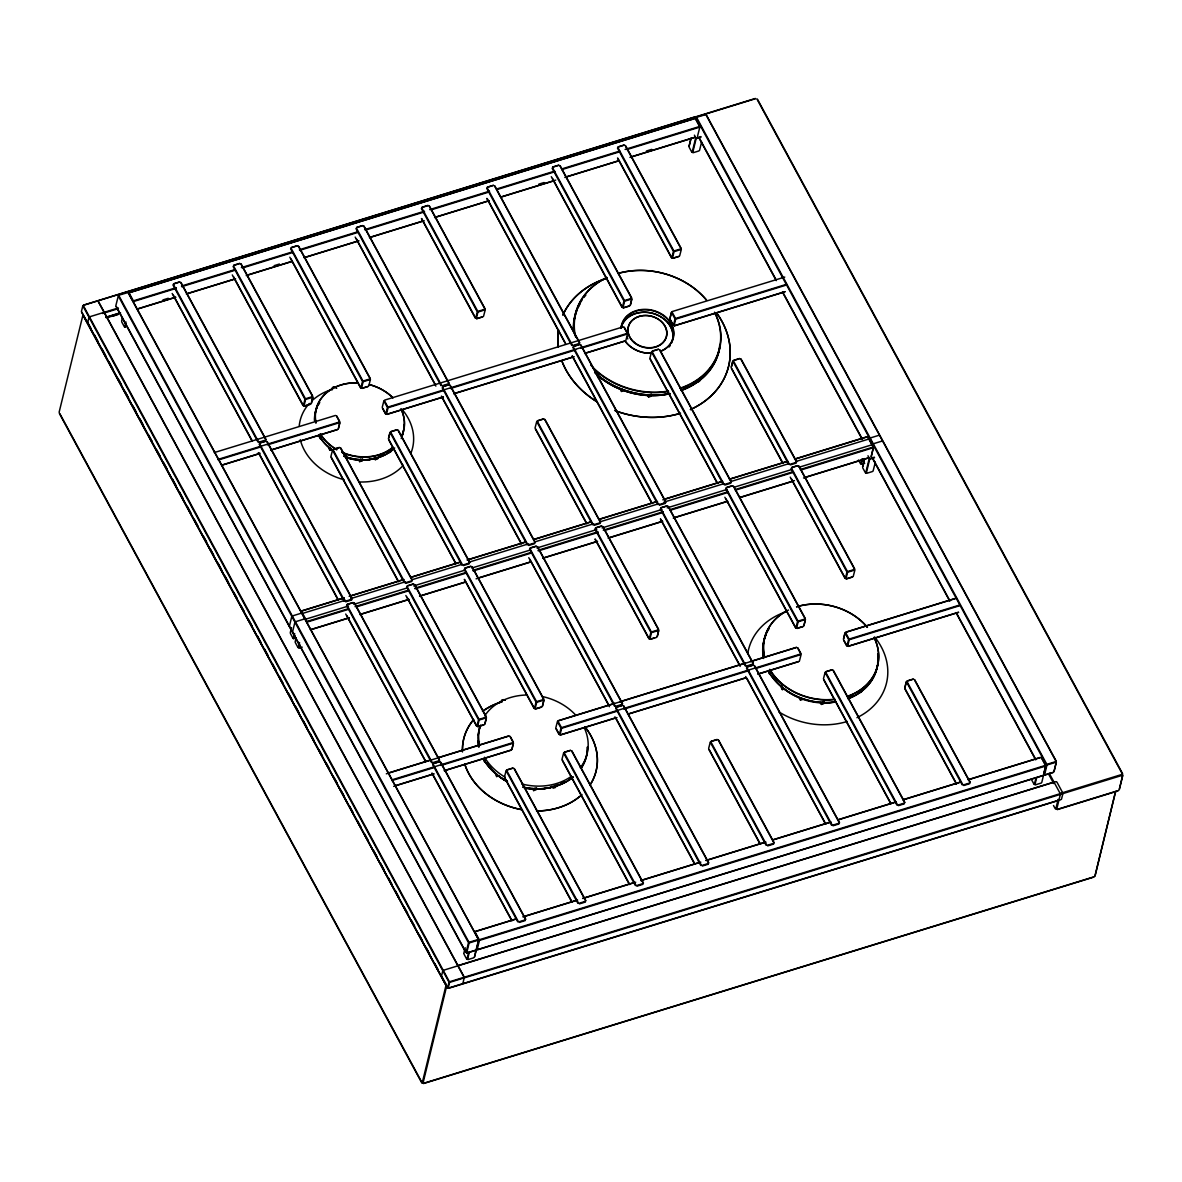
<?xml version="1.0" encoding="UTF-8"?>
<svg xmlns="http://www.w3.org/2000/svg" width="1182" height="1182" viewBox="0 0 1182 1182"><rect width="100%" height="100%" fill="white"/><g stroke="black" fill="none" stroke-linecap="round" stroke-linejoin="round"><path stroke-width="1.5" d="M81.425 311.487L82.888 305.606M59.1 412.311L82.991 314.84M87.616 322.908L88.901 317.618M115.851 305.591L118.377 295.663M121.583 321.194L122.411 317.81M124.775 327.074L126.016 321.992M125.336 327.296L126.164 323.912M304.867 399.575L303.39 405.692L233.534 276.677M304.01 405.928L305.503 399.812M311.206 403.712L312.698 397.595M311.442 403.21L312.92 397.093M319.79 434.651L319.273 436.808L320.366 438.847L320.898 436.69M332.275 449.618L329.926 450.342L330.443 448.2M289.413 626.179L291.718 616.753M330.886 456.488L332.6 449.854M338.229 429.066L339.722 422.949M338.451 428.564L339.943 422.447M290.255 632.725L291.496 627.642M292.53 631.942L294.835 622.53M293.431 638.605L294.673 633.522M293.993 638.827L294.82 635.428M295.145 641.782L296.18 637.94M362.401 381.86L360.909 387.977L291.067 258.961M298.337 647.662L299.578 642.58M361.544 388.213L363.037 382.096M298.898 647.869L299.726 644.486M346.06 457.626L346.592 455.469M368.725 385.997L370.454 379.378M362.519 458.749L361.988 460.906L359.638 461.63L360.155 459.473M382.229 407.302L383.943 400.668M387.327 407.849L385.834 413.966L382.776 408.322M378.151 456.813L377.634 458.956L375.27 459.68L375.802 457.537M386.47 414.217L387.962 408.1M388.405 438.773L389.897 432.656M388.642 438.256L390.134 432.139M391.124 449.943L390.607 452.085L388.257 452.809M477.203 312.181L475.725 318.298L421.797 218.685M476.346 318.534L477.838 312.417M483.541 316.318L485.27 309.699M535.062 427.914L536.791 421.294M478.429 720.148L476.937 726.265L407.096 597.265M477.572 726.502L479.065 720.385M478.873 743.7L479.404 741.557M484.768 724.285L486.26 718.183M484.989 723.783L486.482 717.666M485.3 760.085L484.783 762.242L483.674 760.203M441.418 976.391L442.703 971.102M499.026 775.835L496.662 776.559L497.194 774.417M445.821 986.143L422.21 1082.993L59.78 413.552M422.979 1083.288L446.589 986.438M448.924 982.508L447.594 987.827L81.883 312.255M596.969 375.832L597.486 373.675L598.594 375.713L598.077 377.871L600.426 377.147M448.229 988.063L449.485 982.73M504.448 777.062L506.162 770.442M511.791 749.654L513.284 743.537M512.013 749.137L513.505 743.02M463.817 953.313L465.25 947.772M623.874 301.321L622.382 307.438L552.541 178.438M623.017 307.689L624.51 301.573M466.092 952.529L468.397 943.103M466.727 952.766L469.032 943.339M466.993 959.193L468.648 952.411M467.555 959.4L469.21 952.618M462.842 983.498L464.127 978.208M630.198 305.473L631.69 299.356M630.434 304.956L631.927 298.854M535.963 702.433L534.471 708.55L464.629 579.549M474.351 957.302L478.533 939.986M474.558 956.859L478.695 940.547M535.106 708.786L536.598 702.669M477.188 949.545L479.331 940.783M625.854 340.49L627.568 333.871M542.287 706.57L543.779 700.453M542.523 706.068L544.015 699.951M623.86 390.74L621.496 391.464L622.028 389.306M688.988 146.45L691.056 137.984M689.195 146.007L690.849 139.225M533.658 790.595L534.175 788.453L536.539 787.729L536.007 789.872L533.658 790.595L532.55 788.557M692.164 152.33L695.474 138.782M692.741 152.552L696.035 139.003M697.513 136.27L699.877 127.006M555.791 727.876L557.505 721.256M673.312 251.781L671.819 257.898L617.89 158.299M672.455 258.134L673.947 252.017M699.537 150.454L701.591 141.988M649.878 358.235L651.607 351.615M560.889 728.437L559.396 734.554L556.338 728.895M560.032 734.79L561.524 728.673M679.65 255.918L681.364 249.299M648.563 397.034L649.095 394.877L651.445 394.153L650.927 396.31L648.563 397.034L647.47 394.995M561.967 759.346L563.696 752.727M669.839 318.712L671.332 312.609M670.076 318.209L671.568 312.092M674.952 319.273L673.459 325.39L670.401 319.731M674.095 325.626L675.587 319.509M572.147 776.751L571.63 778.908L569.281 779.632M700.069 379.186L699.552 381.328L697.203 382.052M650.765 632.754L649.287 638.871L595.359 539.273M649.908 639.107L651.4 632.991M657.103 636.906L658.596 630.789M657.34 636.389L658.817 630.272M731.17 367.513L732.663 361.411M731.407 367.011L732.899 360.894M708.624 748.502L710.352 741.868M763.616 655.005L764.133 652.848M781.76 685.412L781.243 687.555L782.336 689.594L784.7 688.87M797.436 621.909L795.944 628.026L726.103 499.011M796.579 628.263L798.072 622.146M782.336 689.594L782.868 687.436M803.76 626.046L805.252 619.929M803.996 625.544L805.489 619.427M799.416 661.063L801.13 654.444M802.814 699.389L800.465 700.113L800.997 697.956M860.836 463.861L862.077 458.779M861.397 464.083L862.638 459M862.55 467.038L864.618 458.557M862.757 466.58L864.397 459.813M865.726 472.918L869.036 459.355M866.303 473.125L869.597 459.576M871.075 456.843L873.217 448.081M871.311 456.341L873.439 447.579M846.873 572.354L845.381 578.471L791.452 478.873M846.017 578.722L847.509 572.605M873.099 471.042L875.36 462.118M823.44 678.823L825.169 672.189M821.401 704.413L821.933 702.271L824.282 701.547L823.765 703.689L821.401 704.413L820.308 702.389M853.212 576.506L854.926 569.887M843.401 639.299L844.894 633.183M843.638 638.797L845.13 632.68M848.513 639.861L847.021 645.963L843.963 640.319M847.657 646.214L849.149 640.097M861.914 689.963L861.383 692.105L859.033 692.829M904.732 688.101L906.225 681.984M904.969 687.599L906.461 681.482M1034.398 784.449L1036.038 777.667M1034.959 784.656L1036.614 777.874M1043.411 775.156L1045.553 766.409M1041.756 782.558L1045.774 765.892M1043.957 774.565L1046.247 765.138M1044.592 774.801L1046.883 765.375M1053.871 771.935L1056.161 762.523M1054.093 771.432L1056.398 762.006M1055.792 808.961L1058.126 799.372M1056.708 809.315L1060.21 794.925M1061.51 799.18L1062.81 793.89M1094.842 876.379L1115.38 792.073M1095.123 875.759L1115.66 791.452M1119.059 790.108L1122.575 775.732M1119.398 789.369L1122.9 774.993M83.494 305.119L695.74 116.619M83.73 305.207L755.342 98.475M695.075 117.314L755.726 98.623M119.057 295.116L127.434 292.722M696.907 117.151L705.285 114.757M129.355 292.56L694.395 118.54M129.621 292.663L694.661 118.643M173.503 283.783L179.516 281.937M233.637 265.256L239.65 263.409M291.171 247.54L297.184 245.693M356.536 227.417L362.549 225.555M421.9 207.278L427.914 205.432M487.265 187.155L493.278 185.293M552.644 167.017L558.658 165.17M618.009 146.893L624.022 145.031M173.769 283.887L179.782 282.025M233.903 265.359L239.916 263.512M291.437 247.644L297.45 245.797M356.801 227.52L362.815 225.659M422.166 207.382L428.18 205.535M487.531 187.244L493.559 185.397M552.91 167.12L558.923 165.273M618.275 146.982L624.288 145.135M133.98 300.686L176.221 287.684M181.496 286.044L234.302 269.791M241.35 267.62L292.397 251.899M299.43 249.727L357.525 231.835M364.573 229.677L424.412 211.238M429.701 209.613L489.54 191.174M496.588 189.017L554.668 171.124M561.716 168.952L619.811 151.06M625.086 149.434L699.02 126.666M134.113 301.336L176.354 288.319M181.629 286.694L234.45 270.442M243.241 267.723L292.53 252.549M299.578 250.377L357.658 232.485M366.464 229.781L424.545 211.888M431.593 209.716L487.915 192.37M496.721 189.652L554.816 171.774M561.849 169.602L619.944 151.71M626.977 149.538L699.153 127.316M90.083 316.658L118.303 307.97M102.568 313.496L118.436 308.605M106.07 317.145L120.18 312.802M105.804 317.515L120.594 312.949M162.953 299.918L168.243 298.278M274.121 265.684L279.41 264.044M538.8 184.156L544.089 182.53M646.436 151.015L651.725 149.375M108.153 317.367L116.974 314.648M112.837 316.126L118.141 314.501M136.802 309.108L175.527 297.184M187.849 293.387L235.381 278.745M247.703 274.963L291.703 261.399M304.025 257.617L358.589 240.803M370.912 237.006L423.732 220.753M436.055 216.956L488.86 200.689M501.183 196.892L555.747 180.092M566.311 176.827L619.117 160.575M631.439 156.778L694.809 137.26M137.068 309.211L175.793 297.288M186.357 294.037L235.646 278.849M246.211 275.598L291.969 261.503M304.291 257.706L358.87 240.906M369.434 237.656L423.998 220.842M434.562 217.591L489.126 200.792M501.449 196.995L554.255 180.728M564.819 177.477L619.383 160.678M629.947 157.413L695.075 137.363M696.523 137.925L700.837 136.595M696.641 138.501L700.956 137.171M693.169 152.714L698.931 150.941M478.385 311.221L484.398 309.374M674.494 250.82L680.507 248.974M478.518 311.871L484.531 310.009M674.627 251.47L680.64 249.624M476.582 318.623L482.596 316.776M672.691 258.223L678.704 256.376M476.848 318.726L482.862 316.865M672.957 258.326L678.97 256.479M306.049 398.615L312.063 396.753M363.568 380.9L369.582 379.038M625.042 300.376L631.055 298.514M306.182 399.265L312.196 397.403M363.716 381.55L369.73 379.688M625.189 301.011L631.203 299.164M304.247 406.017L310.26 404.17M361.766 388.302L367.779 386.455M623.239 307.778L629.252 305.916M304.513 406.12L310.526 404.259M362.032 388.405L368.045 386.544M623.505 307.867L629.518 306.02M214.252 452.588L335.466 415.443M384.623 400.122L623.091 326.867M672.248 311.546L784.759 277.076M259.39 442.024L265.403 440.177M442.423 385.657L448.436 383.795M573.152 345.395L579.165 343.534M259.523 442.674L265.536 440.812M442.556 386.292L448.569 384.445M573.285 346.031L579.298 344.184M259.671 442.94L265.684 441.093M442.703 386.573L448.717 384.726M573.433 346.311L579.446 344.45M259.937 443.043L265.95 441.196M442.969 386.677L448.983 384.815M573.698 346.415L579.727 344.553M218.123 459.37L339.086 422.122M388.509 406.903L626.711 333.531M676.119 318.313L786.621 284.286M218.271 460.02L260.335 447.062M267.354 444.905L339.219 422.757M388.642 407.539L443.339 390.695M450.401 388.523L575.678 349.946M580.968 348.306L626.844 334.181M676.267 318.963L786.754 284.936M221.581 465.147L260.143 453.282M270.663 450.032L337.284 429.524M386.706 414.306L443.161 396.916M453.755 393.65L573.728 356.698M586.08 352.901L624.894 340.948M674.316 325.715L784.818 291.688M221.847 465.25L258.666 453.918M270.929 450.135L337.55 429.627M386.972 414.409L443.427 397.019M454.021 393.754L573.994 356.801M584.588 353.536L625.175 341.037M674.582 325.818L785.084 291.791M333.28 449.308L339.293 447.461M390.814 431.593L396.827 429.746M652.287 351.069L658.3 349.207M333.546 449.411L339.559 447.55M391.079 431.696L397.093 429.834M652.553 351.172L658.566 349.311M537.47 420.748L543.484 418.886M733.579 360.347L739.592 358.501M537.736 420.836L543.75 418.989M733.845 360.451L739.858 358.589M301.691 610.872L343.932 597.856M349.222 596.23L402.028 579.978M410.834 577.259L460.108 562.085M467.156 559.913L525.251 542.021M534.042 539.317L590.379 521.971M599.171 519.253L655.508 501.907M664.299 499.203L722.394 481.31M729.442 479.138L787.522 461.246M794.57 459.074L866.731 436.852M301.957 610.976L344.213 597.959M349.488 596.334L404.052 579.535M411.1 577.363L460.389 562.189M467.422 560.017L525.517 542.124M534.308 539.42L590.645 522.06M599.451 519.356L657.532 501.463M662.821 499.838L722.66 481.414M729.708 479.242L787.788 461.349M794.836 459.177L867.012 436.956M292.885 615.792L300.996 613.295M870.75 437.828L878.847 435.331M303.183 613.236L345.425 600.22M350.714 598.594L405.278 581.795M412.326 579.623L461.615 564.449M468.648 562.277L528.502 543.853M535.535 541.681L593.63 523.789M600.663 521.617L658.758 503.724M664.033 502.099L723.886 483.674M730.934 481.502L789.015 463.61M796.062 461.438L868.223 439.216M345.558 601.18L351.571 599.333M405.692 582.652L411.705 580.805M463.211 564.937L469.224 563.09M528.59 544.813L534.604 542.952M593.955 524.675L599.968 522.828M659.32 504.551L665.333 502.69M724.684 484.413L730.698 482.566M790.064 464.29L796.077 462.428M345.691 601.83L351.704 599.968M405.825 583.302L411.838 581.455M463.359 565.587L469.372 563.74M528.723 545.463L534.737 543.602M594.088 525.325L600.101 523.478M659.453 505.187L665.466 503.34M724.832 485.063L730.845 483.216M790.197 464.925L796.21 463.078M347.065 604.357L353.078 602.51M407.199 585.844L413.212 583.982M464.718 568.128L470.732 566.267M530.097 547.99L536.111 546.143M595.462 527.866L601.475 526.005M660.827 507.728L666.84 505.881M726.191 487.59L732.219 485.743M791.571 467.466L797.584 465.619M347.331 604.46L353.344 602.613M407.465 585.947L413.478 584.085M464.999 568.232L471.012 566.37M530.363 548.093L536.377 546.247M595.728 527.955L601.741 526.108M661.093 507.832L667.106 505.985M726.472 487.693L732.485 485.846M791.837 467.57L797.85 465.708M296.017 621.569L304.114 619.072M873.867 443.605L881.979 441.108M306.315 618.999L348.557 605.997M353.832 604.371L406.638 588.104M413.685 585.932L464.733 570.212M471.766 568.04L529.861 550.162M536.909 547.99L596.747 529.551M602.037 527.926L661.876 509.501M667.165 507.876L727.004 489.437M734.052 487.265L792.147 469.387M799.18 467.215L871.356 444.979M307.527 621.274L348.025 608.804M355.058 606.632L407.864 590.365M414.912 588.193L465.959 572.472M472.992 570.315L531.087 552.422M538.135 550.251L597.974 531.811M603.263 530.186L663.102 511.762M670.15 509.59L728.23 491.697M735.278 489.54L793.358 471.648M800.406 469.476L872.582 447.254M307.675 621.909L348.158 609.439M356.949 606.735L407.997 591.015M415.045 588.843L466.092 573.122M473.14 570.95L531.22 553.073M538.268 550.901L598.107 532.461M605.154 530.29L663.235 512.412M670.283 510.24L728.378 492.347M735.411 490.175L793.506 472.283M800.539 470.126L872.715 447.889M310.364 629.696L349.089 617.758M361.411 613.975L407.184 599.88M419.507 596.083L465.265 581.987M477.587 578.19L530.393 561.923M542.715 558.126L597.294 541.326M609.602 537.529L662.422 521.262M674.745 517.465L725.792 501.744M739.873 497.415L794.437 480.601M805.001 477.351L868.371 457.833M310.63 629.784L349.355 617.861M359.919 614.61L409.208 599.437M419.773 596.186L465.531 582.091M476.095 578.825L530.659 562.026M542.981 558.229L597.56 541.43M608.124 538.179L662.688 521.365M673.252 518.115L727.817 501.316M740.139 497.519L792.945 481.251M803.509 478.001L868.637 457.936M870.085 458.513L874.399 457.183M870.203 459.089L874.517 457.759M861.841 464.245L864.707 463.359M299.341 648.046L302.223 647.16M866.731 473.302L872.493 471.529M651.947 631.794L657.96 629.947M848.055 571.408L854.069 569.547M652.08 632.444L658.093 630.597M848.188 572.044L854.202 570.197M650.144 639.196L654.651 637.807M846.253 578.811L852.266 576.949M650.41 639.299L656.424 637.453M846.519 578.914L852.532 577.052M479.611 719.188L485.625 717.341M537.13 701.473L543.144 699.626M798.604 620.949L804.617 619.102M479.744 719.838L485.758 717.991M537.278 702.123L543.292 700.276M798.751 621.599L804.765 619.737M477.809 726.59L483.822 724.743M535.328 708.875L541.341 707.028M796.801 628.351L802.814 626.504M478.075 726.694L484.088 724.847M535.594 708.978L541.607 707.132M797.067 628.455L803.08 626.608M387.814 773.176L431.637 759.671M438.64 757.514L508.762 735.928M558.185 720.71L614.64 703.32M619.944 701.68L745.221 663.102M750.511 661.477L796.387 647.337M845.81 632.119L956.297 598.092M386.322 773.811L509.028 736.017M558.451 720.798L796.653 647.441M846.076 632.222L956.563 598.195M432.952 762.597L438.965 760.75M615.985 706.23L621.998 704.383M746.714 665.968L752.727 664.121M433.085 763.247L439.098 761.4M616.118 706.88L622.131 705.033M746.847 666.618L752.86 664.757M433.233 763.513L439.246 761.666M616.265 707.146L622.279 705.299M746.994 666.884L753.008 665.038M433.498 763.616L439.512 761.769M616.531 707.25L622.545 705.403M747.26 666.988L753.274 665.141M391.685 779.943L512.648 742.695M562.071 727.477L800.273 654.119M849.681 638.901L960.183 604.874M391.833 780.593L433.897 767.635M440.916 765.478L512.781 743.345M562.204 728.127L616.901 711.283M623.963 709.097L749.24 670.519M756.288 668.347L800.406 654.769M849.828 639.536L960.316 605.509M395.143 785.734L433.705 773.855M444.225 770.62L510.846 750.097M560.253 734.879L614.965 718.035M629.075 713.692L745.532 677.818M757.884 674.021L798.456 661.521M847.878 646.303L958.38 612.276M393.665 786.37L433.986 773.959M444.491 770.723L511.112 750.201M560.534 734.982L616.989 717.592M627.583 714.327L745.798 677.921M758.15 674.124L798.737 661.625M848.144 646.406L958.646 612.365M506.842 769.881L512.855 768.034M564.361 752.166L570.374 750.319M825.834 671.642L831.847 669.795M507.108 769.984L513.121 768.137M564.641 752.269L570.655 750.422M826.115 671.745L832.128 669.899M553.649 786.03L555.998 785.306L555.481 787.463L553.132 788.187L552.024 786.148M711.032 741.321L717.046 739.474M907.141 680.921L913.154 679.074M711.298 741.424L717.311 739.563M907.407 681.024L913.42 679.177M475.253 931.446L515.736 918.99M522.784 916.818L575.59 900.551M582.623 898.379L633.67 882.659M640.718 880.487L698.813 862.609M705.846 860.437L763.941 842.544M772.733 839.841L829.07 822.48M837.861 819.776L894.198 802.43M903.004 799.712L961.084 781.834M968.132 779.662L1040.293 757.44M475.519 931.549L516.002 919.079M524.808 916.375L577.614 900.108M582.903 898.483L635.709 882.215M640.984 880.59L700.837 862.166M706.112 860.54L765.966 842.101M772.998 839.929L831.094 822.051M838.141 819.88L896.222 801.987M903.27 799.815L961.35 781.923M968.398 779.765L1040.559 757.529M519.12 921.753L525.133 919.906M579.254 903.24L585.267 901.393M636.773 885.525L642.786 883.663M702.152 865.387L708.166 863.54M767.517 845.263L773.53 843.401M832.882 825.125L838.895 823.278M898.246 805.001L904.26 803.139M963.626 784.863L969.639 783.016M519.253 922.403L525.266 920.556M579.387 903.89L585.4 902.029M636.921 886.175L642.934 884.313M702.285 866.037L708.299 864.19M767.65 845.898L773.663 844.051M833.014 825.775L839.028 823.928M898.394 805.636L904.407 803.79M963.758 785.513L969.772 783.651M469.564 942.143L477.676 939.646M1047.429 764.178L1055.541 761.681M469.712 942.793L477.809 940.296M479.862 939.587L1044.918 765.567M1047.562 764.828L1055.674 762.331M480.01 940.237L1045.051 766.217M466.964 952.855L475.061 950.358M477.425 949.634L1042.465 775.614M1044.814 774.89L1052.926 772.393M467.23 952.958L475.341 950.461M477.691 949.737L1042.731 775.717M1045.08 774.993L1053.192 772.496M467.998 959.577L473.76 957.804M1035.402 784.833L1041.15 783.06M457.715 965.694L1053.96 782.07M443.871 970.141L1055.984 781.627M1060.993 793.196L1121.659 774.52M449.958 981.651L1062.175 793.063M450.091 982.227L1121.851 775.451M448.392 988.093L1058.806 800.184M448.732 988.255L1060.83 799.741M1057.033 809.434L1117.699 790.758M1057.417 809.581L1118.083 790.906M423.259 1083.406L1093.675 876.926M423.584 1083.525L1094 877.044M757.499 99.303L1122.634 773.722M756.982 99.096L1122.102 773.516M706.511 115.23L1056.206 761.134M706.156 115.082L1055.851 760.986M1056.856 781.967L1062.485 792.368M696.878 117.949L1046.572 763.853M696.375 118.348L1046.07 764.252M695.903 119.101L699.7 126.119M868.238 437.429L873.262 446.693M1041.8 758.002L1045.597 765.02M695.533 118.968L699.33 125.986M867.869 437.281L872.892 446.56M1041.431 757.854L1045.228 764.872M1049.217 773.264L1059.752 792.723M1048.493 773.855L1053.753 783.577M699.522 138.368L775.761 279.174M782.765 292.131L862.505 439.409M873.084 458.941L949.309 599.762M956.327 612.704L1035.196 758.371M699.153 138.22L776.264 280.651M782.395 291.984L862.136 439.276M871.843 457.183L949.826 601.239M955.957 612.572L1035.698 759.849M694.41 135.147L695.755 137.644M867.972 455.735L869.317 458.217M1053.502 805.518L1055.26 808.769M689.15 147.233L691.839 152.212M858.487 460.005L860.511 463.743M862.712 467.821L865.401 472.8M1031.369 779.337L1034.073 784.316M625.514 145.608L681.187 248.427M741.084 359.062L796.757 461.881M799.076 466.181L854.749 569M914.646 679.635L970.304 782.454M625.145 145.46L680.817 248.279M740.715 358.929L796.387 461.748M798.707 466.048L854.379 568.867M914.277 679.502L969.949 782.321M617.964 147.676L673.622 250.495M733.534 361.131L789.192 463.95M791.526 468.249L847.184 571.069M907.096 681.718L962.754 784.538M617.462 148.075L673.134 250.909M733.032 361.544L788.704 464.363M791.024 468.663L846.696 571.482M906.594 682.117L962.251 784.937M731.717 368.548L783.045 463.329M905.279 689.121L956.607 783.902M617.536 158.152L671.465 257.765M731.363 368.4L782.676 463.181M790.226 477.129L845.027 578.338M904.924 688.973L956.238 783.769M672.203 312.329L675.262 317.988M845.765 632.917L848.824 638.576M671.701 312.742L674.759 318.401M845.263 633.316L848.321 638.974M670.031 319.598L673.09 325.257M843.593 640.171L846.652 645.83M560.15 165.731L631.735 297.967M659.792 349.783L731.377 482.02M733.712 486.319L805.297 618.541M833.354 670.357L904.939 802.593M559.78 165.598L631.38 297.834M659.423 349.636L731.023 481.872M733.342 486.171L804.942 618.408M832.985 670.224L904.585 802.46M552.6 167.814L624.185 300.036M652.242 351.852L723.827 484.088M726.162 488.388L797.747 620.624M825.804 672.44L897.389 804.661M552.097 168.213L623.682 300.45M651.74 352.266L723.325 484.487M725.659 488.787L797.244 621.023M825.302 672.839L896.887 805.075M650.425 359.254L717.651 483.423M823.987 679.842L890.342 802.401M551.3 176.679L622.013 307.305M650.07 359.121L717.297 483.29M724.862 497.267L795.575 627.878M823.632 679.694L890.859 803.863M624.318 327.325L627.391 332.984M797.88 647.913L800.938 653.572M623.963 327.192L627.021 332.851M797.51 647.766L800.583 653.424M799.372 698.074L800.465 700.113M620.402 389.425L621.496 391.464M770.309 672.322L769.201 670.283L768.684 672.425L769.792 674.464M494.785 185.869L579.845 342.987M580.953 345.026L666.013 502.143M668.347 506.443L753.407 663.56M754.515 665.599L839.575 822.731M494.416 185.722L579.476 342.854M580.584 344.878L665.643 502.01M667.978 506.31L753.037 663.427M754.146 665.466L839.205 822.583M487.22 187.938L572.295 345.055M573.388 347.094L658.463 504.226M660.782 508.526L745.857 665.643M746.95 667.682L832.025 824.8M486.733 188.352L571.793 345.469M572.901 347.508L657.96 504.625M660.295 508.925L745.354 666.042M746.463 668.081L831.522 825.199M487.176 198.591L565.218 342.75M572.472 356.122L652.272 503.532M660.738 519.164L739.666 664.949M746.906 678.32L825.834 824.105M486.807 198.443L565.735 344.228M572.103 355.989L651.903 503.384M660.369 519.016L740.168 666.426M745.665 676.562L825.464 823.957M429.406 205.993L485.078 308.812M544.976 419.462L600.648 522.281M602.968 526.581L658.64 629.4M718.538 740.035L774.21 842.855M429.051 205.86L484.709 308.679M544.607 419.315L600.279 522.134M602.613 526.433L658.271 629.252M718.168 739.902L773.841 842.722M421.856 208.076L477.528 310.896M537.426 421.531L593.083 524.35M595.418 528.649L651.09 631.469M710.988 742.104L766.645 844.938M421.353 208.475L477.026 311.294M536.923 421.944L592.596 524.764M594.915 529.063L650.588 631.882M710.485 742.518L766.158 845.337M535.623 428.933L586.937 523.729M709.185 749.521L760.499 844.303M421.427 218.552L475.356 318.15M535.254 428.8L586.567 523.582M594.989 539.125L648.918 638.738M708.816 749.373L760.129 844.17M364.041 226.131L449.116 383.249M450.209 385.288L535.283 542.405M537.603 546.705L622.663 703.837M623.771 705.861L708.831 862.993M363.672 225.984L448.746 383.116M449.84 385.155L534.914 542.272M537.234 546.572L622.308 703.689M623.402 705.728L708.476 862.845M356.491 228.2L441.551 385.332M442.659 387.356L527.719 544.488M530.053 548.788L615.113 705.905M616.221 707.944L701.281 865.061M355.989 228.614L441.049 385.731M442.157 387.77L527.231 544.887M529.551 549.187L614.61 706.304M615.719 708.343L700.778 865.475M356.432 238.853L435.36 384.638M441.728 396.384L521.528 543.794M529.994 559.426L608.922 705.211M616.162 718.582L694.218 862.742M355.191 237.094L435.877 386.115M441.359 396.251L521.173 543.646M528.753 557.668L609.439 706.688M614.921 716.824L694.735 864.234M384.578 400.92L387.637 406.564M558.14 721.493L561.199 727.152M384.076 401.319L387.149 406.977M557.638 721.892L560.696 727.551M298.677 246.255L370.262 378.491M398.319 430.307L469.904 562.543M472.239 566.843L543.823 699.079M571.881 750.88L643.466 883.117M298.307 246.122L369.907 378.358M397.95 430.174L469.55 562.396M471.869 566.695L543.454 698.931M571.512 750.747L643.097 882.984M382.407 408.174L385.465 413.833M555.968 728.762L559.027 734.406M291.127 248.338L362.711 380.574M390.769 432.376L462.354 564.612M464.689 568.911L536.273 701.148M564.331 752.964L635.916 885.2M290.624 248.737L362.209 380.973M390.267 432.789L461.852 565.026M464.186 569.325L535.771 701.561M563.829 753.362L635.414 885.599M388.952 439.793L455.306 562.351M562.514 760.366L629.74 884.535M289.826 257.218L360.54 387.829M388.597 439.645L455.824 563.814M464.26 579.402L534.101 708.417M562.159 760.218L629.385 884.402M374.177 457.641L375.27 459.68M360.879 458.867L361.988 460.906M336.707 415.916L339.766 421.56M510.255 736.489L513.328 742.148M336.338 415.768L339.397 421.427M509.9 736.356L512.958 742M358.53 459.591L359.638 461.63M241.158 263.97L312.742 396.206M340.8 448.022L412.385 580.259M414.705 584.558L486.304 716.794M514.347 768.61L585.947 900.832M240.788 263.837L312.373 396.073M340.431 447.889L412.016 580.111M414.35 584.41L485.935 716.647M513.993 768.463L585.578 900.699M233.593 266.053L305.192 398.29M333.235 450.091L404.835 582.327M407.155 586.627L478.754 718.863M506.797 770.679L578.397 902.915M233.09 266.452L304.69 398.689M332.733 450.505L404.333 582.741M406.652 587.04L478.252 719.277M506.295 771.078L577.895 903.314M328.818 448.318L329.926 450.342M331.433 457.508L398.659 581.677M504.995 778.081L571.349 900.64M232.293 274.933L303.02 405.544M331.063 457.36L398.29 581.529M405.854 595.506L476.582 726.132M504.625 777.948L571.852 902.117M495.568 774.52L496.662 776.559M181.009 282.498L266.083 439.615M267.176 441.654L352.251 598.772M354.57 603.071L439.645 760.203M440.738 762.242L525.813 919.36M180.639 282.365L265.714 439.482M266.807 441.521L351.881 598.639M354.201 602.938L439.276 760.056M440.369 762.094L525.443 919.212M173.459 284.567L258.518 441.699M259.626 443.738L344.686 600.855M347.02 605.154L432.08 762.272M433.188 764.311L518.248 921.428M172.956 284.98L258.031 442.098M259.124 444.137L344.198 601.254M346.518 605.553L431.593 762.686M432.686 764.71L517.76 921.842M173.399 295.219L252.327 441.004M258.695 452.75L337.624 598.535M346.961 615.792L425.889 761.577M432.257 773.338L512.057 920.734M172.158 293.461L251.973 440.856M258.326 452.617L338.141 600.013M345.72 614.034L425.535 761.444M431.888 773.191L511.703 920.601M129.311 293.343L133.108 300.361M301.646 611.67L306.67 620.934M475.208 932.243L479.005 939.262M128.661 293.195L478.355 939.099M128.291 293.047L478.503 939.66M119.013 295.914L468.707 941.818M118.51 296.313L468.205 942.217M116.397 306.611L466.092 952.529M116.043 306.478L465.738 952.382M121.746 321.977L124.45 326.956M290.417 633.508L293.106 638.487M295.308 642.565L298.012 647.544M463.979 954.096L466.668 959.06M98.416 301.44L464.171 976.982M98.091 301.307L463.846 976.864M83.464 305.813L449.204 981.37M83.021 306.182L448.761 981.725M87.276 321.607L90.792 328.094M94.294 334.58L97.811 341.066M102.199 349.163L105.7 355.649M109.217 362.135L112.733 368.621M117.993 378.343L121.51 384.83M125.011 391.316L128.528 397.787M132.916 405.899L136.418 412.385M139.934 418.871L143.436 425.343M148.71 435.079L152.212 441.551M156.6 449.662L160.117 456.149M163.633 462.635L167.135 469.106M172.395 478.843L175.911 485.329M179.428 491.801L182.929 498.287M187.317 506.398L190.834 512.885M194.336 519.356L197.852 525.842M203.112 535.564L206.628 542.05M210.13 548.537L213.647 555.023M218.035 563.12L221.551 569.606M225.053 576.092L228.569 582.578M233.829 592.3L237.346 598.786M240.847 605.273L244.364 611.759M248.752 619.856L252.254 626.342M257.528 636.064L261.03 642.55M264.546 649.036L268.063 655.522M272.451 663.619L275.953 670.105M279.469 676.592L282.971 683.078M288.245 692.8L291.747 699.286M295.264 705.772L298.765 712.258M303.153 720.355L306.67 726.841M310.186 733.328L313.688 739.814M318.948 749.536L322.464 756.022M325.981 762.493L329.483 768.98M333.871 777.091L337.387 783.577M340.889 790.049L344.405 796.535M349.665 806.272L353.182 812.743M357.57 820.855L361.071 827.341M364.588 833.827L368.104 840.299M373.364 850.035L376.881 856.507M380.382 862.993L383.899 869.479M388.287 877.591L391.789 884.062M395.305 890.548L398.807 897.035M404.081 906.757L407.583 913.243M411.1 919.729L414.616 926.215M419.004 934.312L422.506 940.798M426.022 947.284L429.524 953.771M434.799 963.493L438.3 969.979M441.817 976.465L446.205 984.562M81.558 312.122L447.298 987.679L83.154 315.624M59.322 413.39L421.752 1082.83M403.505 430.957A45.123 36.642 13.7 0 1 401.2 438.611M394.685 447.963A45.123 36.642 13.7 0 1 343.977 456.222M318.726 435.124A45.123 36.642 13.7 0 0 332.438 450.15A44.931 36.479 13.7 0 1 318.874 435.183M314.545 420.777A45.123 36.642 13.7 0 1 319.509 402.471M403.83 424.545A45.123 36.642 13.7 0 1 403.712 429.376M403.284 431.031A44.931 36.479 13.7 0 1 401.614 437.177M392.025 450.224A44.931 36.479 13.7 0 1 344.021 456.193M314.707 420.895A44.931 36.479 13.7 0 1 317.323 406.889M318.017 405.441A44.931 36.479 13.7 0 1 319.657 402.663M401.097 409.061A45.123 36.642 13.7 0 1 401.865 435.922M392.838 447.564A45.123 36.642 13.7 0 1 341.923 452.44M336.722 449.795A45.123 36.642 13.7 0 1 320.233 433.957M315.845 422.949A45.123 36.642 13.7 0 1 357.806 382.865M393.059 397.891A45.123 36.642 13.7 0 0 369.434 384.608A44.931 36.479 13.7 0 1 392.616 397.551M400.949 408.987A44.931 36.479 13.7 0 1 401.703 435.744M392.72 447.328A44.931 36.479 13.7 0 1 342.026 452.189M336.855 449.559A44.931 36.479 13.7 0 1 320.44 433.794M316.067 422.831A44.931 36.479 13.7 0 1 357.851 382.909M877.694 653.956A58.243 47.295 13.7 0 1 848.203 698.71M835.999 701.872A58.243 47.295 13.7 0 1 768.137 670.741M763.587 658.492A58.243 47.295 13.7 0 1 769.157 628.588M877.428 664.934A58.051 47.132 13.7 0 1 864.042 689.18M862.801 690.244A58.051 47.132 13.7 0 1 848.085 698.665M835.925 701.827A58.051 47.132 13.7 0 1 768.285 670.8M763.454 657.029A58.051 47.132 13.7 0 1 762.863 649.228M763.07 646.126A58.051 47.132 13.7 0 1 766.291 634.246M877.768 657.192A58.051 47.132 13.7 0 1 877.62 663.398M847.184 696.626A58.243 47.295 13.7 0 0 874.03 637.379A58.051 47.132 13.7 0 1 847.125 696.375M834.832 699.448A58.243 47.295 13.7 0 1 769.615 669.529M764.237 655.818A58.243 47.295 13.7 0 1 786.828 610.784M796.55 606.78A58.243 47.295 13.7 0 1 867.47 627.391M834.817 699.183A58.051 47.132 13.7 0 1 769.822 669.367M764.458 655.7A58.051 47.132 13.7 0 1 788.512 610.03M796.653 606.824A58.051 47.132 13.7 0 1 867.352 627.361M587.543 747.039A55.318 44.931 13.7 0 1 581.396 767.99M573.211 777.062A55.318 44.931 13.7 0 1 522.74 787.035A55.126 44.768 13.7 0 0 573.048 777.047M483.128 758.519A55.318 44.931 13.7 0 0 507.536 781.494A55.126 44.768 13.7 0 1 483.275 758.578M478.813 746.891A55.318 44.931 13.7 0 1 480.646 725.039M587.321 747.127A55.126 44.768 13.7 0 1 581.204 768.019M478.961 746.98A55.126 44.768 13.7 0 1 478.178 741.04M478.326 735.145A55.126 44.768 13.7 0 1 480.276 726.59M584.425 728.112A55.318 44.931 13.7 0 1 580.288 767.768M571.364 776.308A55.318 44.931 13.7 0 1 521.631 783.917M505.054 777.121A55.318 44.931 13.7 0 1 484.576 757.234M479.464 744.202A55.318 44.931 13.7 0 1 479.892 726.546M484.753 715.804A55.318 44.931 13.7 0 1 527.335 694.986M541.637 696.375A55.318 44.931 13.7 0 1 575.309 714.682M690.451 409.533A87.069 70.713 13.7 0 0 716.632 313.008A87.025 70.669 13.7 0 1 690.391 409.578M614.625 410.464A87.069 70.713 13.7 0 0 680.566 413.242A87.025 70.669 13.7 0 1 616.147 411.07M558.273 346.725A87.069 70.713 13.7 0 1 558.465 329.645A87.025 70.669 13.7 0 0 558.303 346.814M562.898 314.9A87.069 70.713 13.7 0 1 605.701 278.627A87.025 70.669 13.7 0 0 562.928 315.003M402.501 409.903A57.859 46.985 13.7 0 1 410.834 453.371M403.343 465.25A57.859 46.985 13.7 0 1 358.944 481.946M344.036 479.7A57.859 46.985 13.7 0 1 300.272 439.704M299.238 425.727A57.859 46.985 13.7 0 1 309.329 403.446M311.575 401.141A57.859 46.985 13.7 0 1 332.024 389.439M874.68 637.024A70.979 57.652 13.7 0 1 856.935 717.681M847.346 721.434A70.979 57.652 13.7 0 1 778.82 711.845M747.659 654.281A70.979 57.652 13.7 0 1 786.045 611.788M589.833 785.321A68.128 55.318 13.7 0 0 584.78 726.694A68.068 55.273 13.7 0 1 589.759 785.38M579.756 796.476A68.128 55.318 13.7 0 1 536.51 810.955A68.068 55.273 13.7 0 0 582.002 794.511M522.4 809.744A68.128 55.318 13.7 0 1 464.629 763.705M462.517 751.988A68.128 55.318 13.7 0 1 473.598 719.587M482.552 711.269A68.128 55.318 13.7 0 1 501.301 701.96M522.385 809.788A68.068 55.273 13.7 0 1 464.659 763.779M462.487 750.245A68.068 55.273 13.7 0 1 473.613 719.705M482.566 711.401A68.068 55.273 13.7 0 1 501.301 702.093M714.755 312.417A74.23 60.282 13.7 0 1 680.241 388.582M668.524 391.493A74.23 60.282 13.7 0 1 592.788 367.838M574.674 334.403A74.23 60.282 13.7 0 1 606.824 277.519M617.89 273.411A74.23 60.282 13.7 0 1 706.644 300.154M714.504 312.314A73.905 60.016 13.7 0 1 680.152 388.154M668.465 391.05A73.905 60.016 13.7 0 1 590.734 365.061M575.634 337.18A73.905 60.016 13.7 0 1 607.046 277.578M618.068 273.485A73.905 60.016 13.7 0 1 706.437 300.11M720.134 344.538A74.23 60.282 13.7 0 1 681.246 390.503M669.633 393.665A74.23 60.282 13.7 0 1 594.664 372.685M573.388 330.871A74.23 60.282 13.7 0 1 577.112 309.108M577.702 307.748A74.23 60.282 13.7 0 1 582.12 299.918M583.923 297.465A74.23 60.282 13.7 0 1 585.858 295.116M719.158 349.045A73.905 60.016 13.7 0 1 702.034 378.329M700.837 379.333A73.905 60.016 13.7 0 1 681.054 390.444M669.5 393.576A73.905 60.016 13.7 0 1 597.427 374.975M573.669 331.063A73.905 60.016 13.7 0 1 573.698 325.124M574.422 319.273A73.905 60.016 13.7 0 1 577.377 309.389M577.968 308.044A73.905 60.016 13.7 0 1 579.978 304.07M719.764 344.671A73.905 60.016 13.7 0 1 719.395 347.597M621.097 328.049A26.684 21.66 13.7 0 1 661.152 313.688A26.684 21.66 13.7 0 1 660.974 351.202M651.267 353.27A26.684 21.66 13.7 0 1 624.776 340.682M621.377 328.271A26.359 21.409 13.7 0 1 660.945 314.087A26.359 21.409 13.7 0 1 660.768 351.143M651.179 353.182A26.359 21.409 13.7 0 1 624.997 340.756M621.54 326.631A26.359 21.409 13.7 0 1 654.503 313.939A26.359 21.409 13.7 0 1 671.376 343.297M670.386 345.174A26.359 21.409 13.7 0 1 669.175 346.947M621.185 326.72A26.684 21.66 13.7 0 1 621.939 324.725M622.944 322.834A26.684 21.66 13.7 0 1 652.036 313.141A26.684 21.66 13.7 0 1 673.179 335.274M673.179 337.417A26.684 21.66 13.7 0 1 672.913 339.53M627.805 338.968A19.754 16.046 13.7 0 1 627.184 336.87M332.305 389.646A2.408 1.95 13.7 0 1 333.442 387.12A2.408 1.95 13.7 0 1 336.619 388.317M332.511 389.484A2.201 1.788 13.7 0 1 333.56 387.164A2.201 1.788 13.7 0 1 336.456 388.257M501.567 702.3A2.408 1.95 13.7 0 1 505.098 700.128M501.774 702.138A2.201 1.788 13.7 0 1 505.01 700.143M687.599 387.09A69.901 56.766 13.7 0 1 683.137 389.306M670.194 393.636A69.901 56.766 13.7 0 1 623.993 390.681A69.708 56.603 13.7 0 0 670.105 393.591M599.156 376.644A69.901 56.766 13.7 0 0 620.58 389.395A69.708 56.603 13.7 0 1 599.259 376.644M384.209 454.257A40.749 33.096 13.7 0 1 379.969 456.503A40.557 32.933 13.7 0 0 384.061 454.228M361.81 460.182A40.749 33.096 13.7 0 0 375.344 458.247A40.557 32.933 13.7 0 1 361.766 460.138M360.052 460.153A40.749 33.096 13.7 0 1 346.149 457.537A40.557 32.933 13.7 0 0 360.022 460.093M329.734 448.022A40.749 33.096 13.7 0 1 327.355 445.673M852.414 695.962A53.87 43.749 13.7 0 1 849.607 697.439M835.541 702.005A53.87 43.749 13.7 0 1 783.43 688.367M782.159 687.274A53.87 43.749 13.7 0 1 772.673 676.207M564.287 781.76A50.944 41.37 13.7 0 1 560.342 783.917M558.968 784.567A50.944 41.37 13.7 0 1 554.668 786.266A50.752 41.222 13.7 0 0 558.835 784.538M495.391 773.235A50.944 41.37 13.7 0 1 489.274 766.32M486.807 762.567A50.944 41.37 13.7 0 0 488.402 765.079A50.752 41.222 13.7 0 1 486.954 762.612M535.682 789.118A50.752 41.222 13.7 0 0 553.087 786.71A50.944 41.37 13.7 0 1 524.187 787.892A50.752 41.222 13.7 0 0 534.042 789.074M495.509 773.25A50.752 41.222 13.7 0 1 489.407 766.35M561.775 360.702A87.069 70.713 13.7 0 0 597.324 401.983A87.025 70.669 13.7 0 1 561.805 360.776M634.187 342.632A19.754 16.046 13.7 0 0 666.485 336.737A19.754 16.046 13.7 0 0 641.471 315.816A19.754 16.046 13.7 0 0 634.187 342.632M634.35 342.425A19.562 15.883 13.7 0 0 666.323 336.575A19.562 15.883 13.7 0 0 641.545 315.86A19.562 15.883 13.7 0 0 634.35 342.425M498.996 776.338A50.944 41.37 13.7 0 0 507.108 781.671A50.752 41.222 13.7 0 1 499.085 776.338"/></g></svg>
